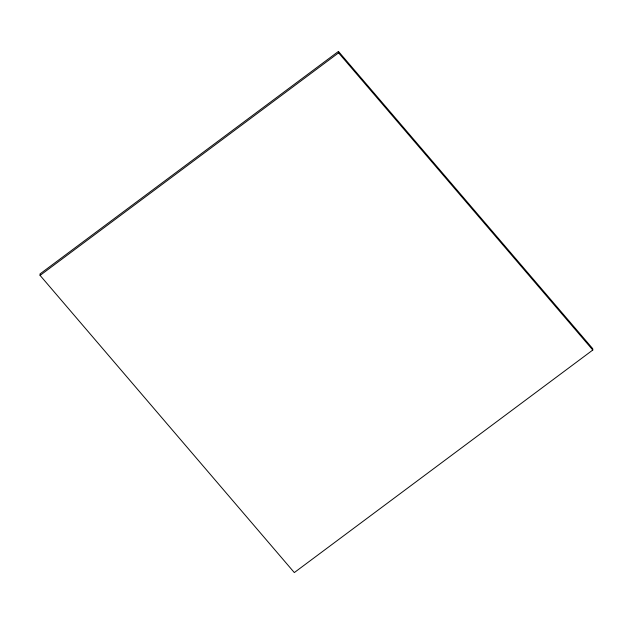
<?xml version="1.0" encoding="UTF-8"?>
<svg xmlns="http://www.w3.org/2000/svg" width="624" height="624" viewBox="0 0 624 624"><rect width="100%" height="100%" fill="white"/><g stroke="black" fill="none" stroke-linecap="round" stroke-linejoin="round"><path stroke-width="0.94" d="M338.45 51.425L39.967 273.975L40.092 275.402L294.317 572.575L592.8 350.025L592.675 348.598L338.45 51.425L338.575 52.853L592.8 350.025M40.092 275.402L338.575 52.853"/></g></svg>
